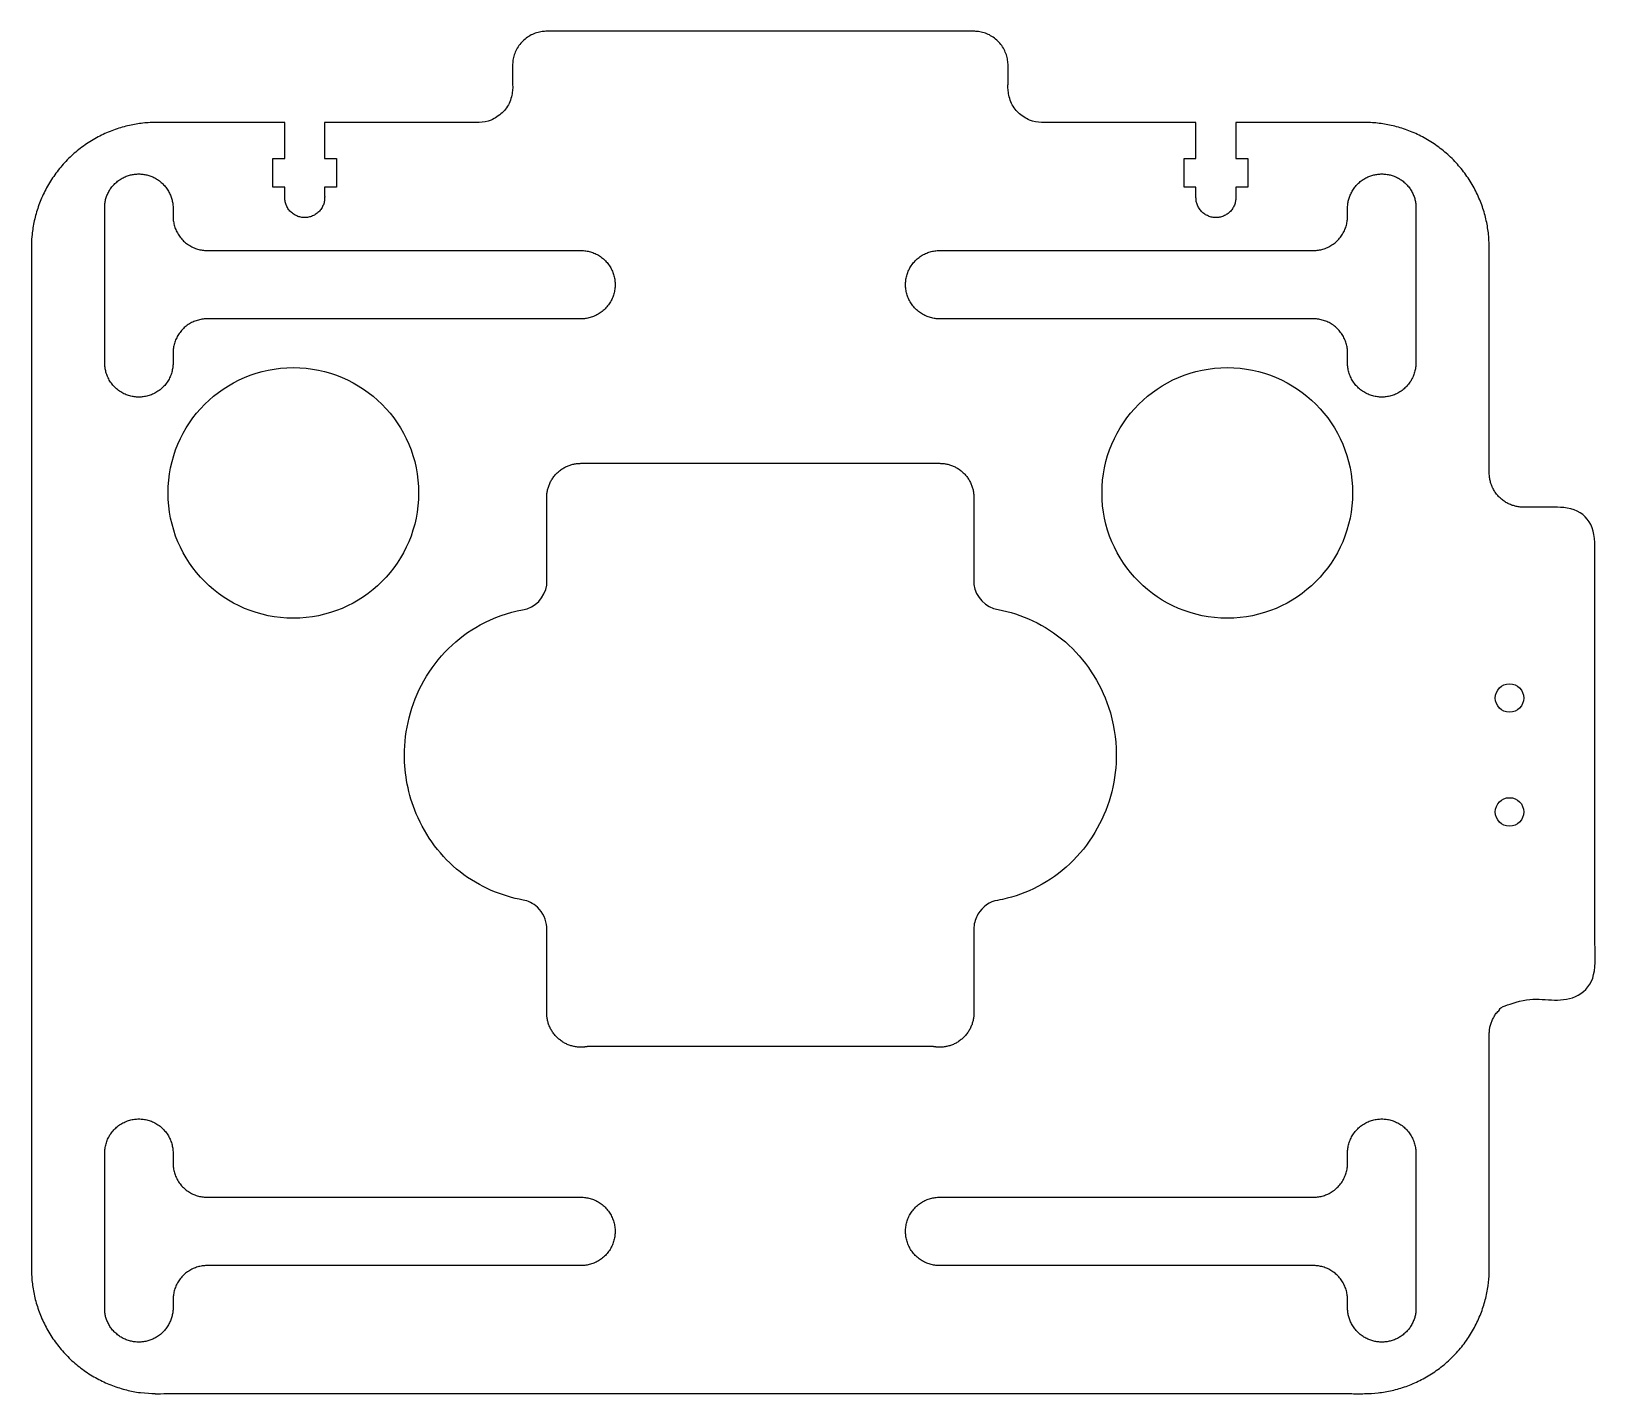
# Model space of a CAD drawing. Header units: millimetres. Extents: x -64 to 73, y -56 to 64.
import ezdxf

# ---------------------------------------------------------------- set-up
doc = ezdxf.new("R2010")
doc.units = ezdxf.units.MM
doc.layers.get('0').update_dxf_attribs({"linetype": 'CONTINUOUS'})

msp = doc.modelspace()

# ---------------------------------------------------------------- linework, layer by layer
for p, q in [((-41.75, 52.35), (-41.75, 55.52)), ((-38.25, 55.52), (-38.25, 52.35)), ((38.25, 52.35), (38.25, 55.52)), ((41.75, 55.52), (41.75, 52.35)), ((-42.8, 49.85), (-42.8, 52.35)), ((-42.8, 52.35), (-41.75, 52.35)), ((-38.25, 52.35), (-37.2, 52.35)), ((-37.2, 52.35), (-37.2, 49.85)), ((37.2, 49.85), (37.2, 52.35)), ((37.2, 52.35), (38.25, 52.35)), ((41.75, 52.35), (42.8, 52.35)), ((42.8, 52.35), (42.8, 49.85)), ((-41.75, 49.85), (-42.8, 49.85)), ((-37.2, 49.85), (-38.25, 49.85)), ((38.25, 49.85), (37.2, 49.85)), ((42.8, 49.85), (41.75, 49.85)), ((41.75, 49.85), (41.75, 48.92)), ((-15.75, 25.6), (15.75, 25.6)), ((15.2, -25.6), (-15.2, -25.6))]:
    msp.add_line(p, q)
for centre, radius in [((-41, 23), 11), ((41, 23), 11), ((65.78, 5), 1.25), ((65.78, -5), 1.25)]:
    msp.add_circle(centre, radius)
for centre, major_axis, ratio, start_param, end_param in [((-21.32, 15.27), (-2.49, -0.72), 0.995145, 1.460708, 2.721339), ((21.14, 15.13), (-1.75, 1.77), 0.93533, 0.895447, 2.217863)]:
    msp.add_ellipse(centre, major_axis=major_axis, ratio=ratio, start_param=start_param, end_param=end_param)
for points, weights, degree, knots in [([(38.25, 55.52), (31.5, 55.52), (24.75, 55.52), (21.75, 55.52), (21.75, 58.52), (21.75, 59.52), (21.75, 60.52), (21.75, 63.52), (18.75, 63.52), (0, 63.52), (-18.75, 63.52), (-21.75, 63.52), (-21.75, 60.52), (-21.75, 59.52), (-21.75, 58.52), (-21.75, 55.52), (-24.75, 55.52), (-31.5, 55.52), (-38.25, 55.52)], [1, 1, 1, 0.707106781187, 1, 1, 1, 0.707106781187, 1, 1, 1, 0.707106781187, 1, 1, 1, 0.707106781187, 1, 1, 1], 2, [1352.555213, 1352.555213, 1352.555213, 1366.055213, 1366.055213, 1370.767602, 1370.767602, 1372.767602, 1372.767602, 1377.479991, 1377.479991, 1451.479991, 1451.479991, 1456.19238, 1456.19238, 1458.19238, 1458.19238, 1462.904769, 1462.904769, 1476.404769, 1476.404769, 1476.404769]), ([(-41.75, 55.52), (-47.38, 55.52), (-53, 55.52), (-64, 55.52), (-64, 44.52), (-64, -0.27), (-64, -45.06), (-64, -56.06), (-53, -56.06), (0, -56.06), (53, -56.06), (64, -56.06), (64, -45.06), (64, -34.78), (64, -24.5), (64, -21.5), (67, -21.5), (68.64, -21.5), (70.28, -21.5), (73.28, -21.5), (73.28, -18.5), (73.28, 0.12), (73.28, 18.75), (73.28, 21.75), (70.28, 21.75), (68.64, 21.75), (67, 21.75), (64, 21.75), (64, 24.75), (64, 34.63), (64, 44.52), (64, 55.52), (53, 55.52), (47.38, 55.52), (41.75, 55.52)], [1, 1, 1, 0.707106781187, 1, 1, 1, 0.707106781187, 1, 1, 1, 0.707106781187, 1, 1, 1, 0.707106781187, 1, 1, 1, 0.707106781187, 1, 1, 1, 0.707106781187, 1, 1, 1, 0.707106781187, 1, 1, 1, 0.707106781187, 1, 1, 1], 2, [1499.299069, 1499.299069, 1499.299069, 1510.549069, 1510.549069, 1527.827829, 1527.827829, 1617.403178, 1617.403178, 1634.681937, 1634.681937, 1740.681937, 1740.681937, 1757.960697, 1757.960697, 1787.266614, 1787.266614, 1791.979002, 1791.979002, 1795.256819, 1795.256819, 1799.969208, 1799.969208, 1819.469208, 1819.469208, 1824.181597, 1824.181597, 1827.459414, 1827.459414, 1832.171803, 1832.171803, 1860.941234, 1860.941234, 1878.219994, 1878.219994, 1889.469994, 1889.469994, 1889.469994]), ([(-57.56, 48.33), (-57.37, 50), (-56.08, 51.09), (-54.4, 50.99), (-52.72, 50.89), (-51.56, 49.67), (-51.56, 47.98)], [1, 0.818071750023, 0.818071750023, 1, 0.818071750023, 0.818071750023, 1], 3, [-118.487127, -118.487127, -118.487127, -118.487127, -113.931952, -113.931952, -113.931952, -109.376777, -109.376777, -109.376777, -109.376777]), ([(51.56, 47.98), (51.56, 49.67), (52.72, 50.89), (54.4, 50.99), (56.08, 51.09), (57.37, 50), (57.56, 48.33)], [1, 0.818071750023, 0.818071750023, 1, 0.818071750023, 0.818071750023, 1], 3, [109.376777, 109.376777, 109.376777, 109.376777, 113.931952, 113.931952, 113.931952, 118.487127, 118.487127, 118.487127, 118.487127]), ([(-38.25, 49.85), (-38.25, 49.39), (-38.25, 48.92), (-38.25, 47.17), (-40, 47.17), (-41.75, 47.17), (-41.75, 48.92), (-41.75, 49.39), (-41.75, 49.85)], [1, 1, 1, 0.707106781187, 1, 0.707106781187, 1, 1, 1], 2, [1484.172697, 1484.172697, 1484.172697, 1485.103026, 1485.103026, 1487.851919, 1487.851919, 1490.600813, 1490.600813, 1491.531141, 1491.531141, 1491.531141]), ([(41.75, 48.92), (41.75, 47.17), (40, 47.17), (38.25, 47.17), (38.25, 48.92), (38.25, 49.39), (38.25, 49.85)], [1, 0.707106781187, 1, 0.707106781187, 1, 1, 1], 2, [1338.359169, 1338.359169, 1338.359169, 1341.108063, 1341.108063, 1343.856956, 1343.856956, 1344.787284, 1344.787284, 1344.787284]), ([(-51.56, 47.98), (-51.56, 47.75), (-51.56, 47.52), (-51.56, 47.28), (-51.56, 45.53), (-50.32, 44.28), (-48.56, 44.28), (-37.62, 44.28), (-26.69, 44.28), (-15.75, 44.28), (-13.99, 44.28), (-12.75, 43.04), (-12.75, 41.28), (-12.75, 39.53), (-13.99, 38.28), (-15.75, 38.28), (-26.69, 38.28), (-37.62, 38.28), (-48.56, 38.28), (-50.32, 38.28), (-51.56, 37.04), (-51.56, 35.28), (-51.56, 34.99), (-51.56, 34.7), (-51.56, 34.41), (-51.56, 32.66), (-52.8, 31.41), (-54.56, 31.41), (-56.32, 31.41), (-57.56, 32.66), (-57.56, 34.41), (-57.56, 39.05), (-57.56, 43.69), (-57.56, 48.33)], [1, 1, 1, 1, 0.804737854124, 0.804737854124, 1, 1, 1, 1, 0.804737854124, 0.804737854124, 1, 0.804737854124, 0.804737854124, 1, 1, 1, 1, 0.804737854124, 0.804737854124, 1, 1, 1, 1, 0.804737854124, 0.804737854124, 1, 0.804737854124, 0.804737854124, 1, 1, 1, 1], 3, [-109.376777, -109.376777, -109.376777, -109.376777, -108.677292, -108.677292, -108.677292, -103.964903, -103.964903, -103.964903, -71.155699, -71.155699, -71.155699, -66.44331, -66.44331, -66.44331, -61.730921, -61.730921, -61.730921, -28.921717, -28.921717, -28.921717, -24.209328, -24.209328, -24.209328, -23.339198, -23.339198, -23.339198, -18.626809, -18.626809, -18.626809, -13.91442, -13.91442, -13.91442, 0, 0, 0, 0]), ([(57.56, 48.33), (57.56, 43.69), (57.56, 39.05), (57.56, 34.41), (57.56, 32.66), (56.32, 31.41), (54.56, 31.41), (52.8, 31.41), (51.56, 32.66), (51.56, 34.41), (51.56, 34.7), (51.56, 34.99), (51.56, 35.28), (51.56, 37.04), (50.32, 38.28), (48.56, 38.28), (37.62, 38.28), (26.69, 38.28), (15.75, 38.28), (13.99, 38.28), (12.75, 39.53), (12.75, 41.28), (12.75, 43.04), (13.99, 44.28), (15.75, 44.28), (26.69, 44.28), (37.62, 44.28), (48.56, 44.28), (50.32, 44.28), (51.56, 45.53), (51.56, 47.28), (51.56, 47.52), (51.56, 47.75), (51.56, 47.98)], [1, 1, 1, 1, 0.804737854124, 0.804737854124, 1, 0.804737854124, 0.804737854124, 1, 1, 1, 1, 0.804737854124, 0.804737854124, 1, 1, 1, 1, 0.804737854124, 0.804737854124, 1, 0.804737854124, 0.804737854124, 1, 1, 1, 1, 0.804737854124, 0.804737854124, 1, 1, 1, 1], 3, [0, 0, 0, 0, 13.91442, 13.91442, 13.91442, 18.626809, 18.626809, 18.626809, 23.339198, 23.339198, 23.339198, 24.209328, 24.209328, 24.209328, 28.921717, 28.921717, 28.921717, 61.730921, 61.730921, 61.730921, 66.44331, 66.44331, 66.44331, 71.155699, 71.155699, 71.155699, 103.964903, 103.964903, 103.964903, 108.677292, 108.677292, 108.677292, 109.376777, 109.376777, 109.376777, 109.376777]), ([(-18.75, 14.92), (-18.75, 18.76), (-18.75, 22.6), (-18.75, 25.6), (-15.75, 25.6)], [0.869628345974, 0.869628345974, 0.869628345974, 0.614920102044, 0.86962834487], 2, [381.601172, 381.601172, 381.601172, 389.279466, 389.279466, 393.991855, 393.991855, 393.991855]), ([(15.75, 25.6), (18.75, 25.6), (18.75, 22.6), (18.75, 18.78), (18.75, 14.96)], [0.9110784863, 0.644229776843, 0.9110784863, 0.9110784863, 0.9110784863], 2, [431.333479, 431.333479, 431.333479, 436.045868, 436.045868, 443.689486, 443.689486, 443.689486]), ([(-15.2, -25.6), (-15.47, -25.65), (-15.75, -25.65), (-18.75, -25.65), (-18.75, -22.65), (-18.75, -18.87), (-18.75, -15.09)], [0.852171836931, 0.877366100529, 0.9110784863, 0.644229776843, 0.9110784863, 0.9110784863, 0.9110784863], 2, [322.898004, 322.898004, 322.898004, 323.493344, 323.493344, 328.205733, 328.205733, 335.765495, 335.765495, 335.765495]), ([(18.75, -15.13), (18.75, -18.89), (18.75, -22.65), (18.75, -25.65), (15.75, -25.65), (15.47, -25.65), (15.2, -25.6)], [0.954504314448, 0.954504314448, 0.954504314448, 0.674936474452, 0.954504314448, 0.919185053611, 0.892789925007], 2, [273.914244, 273.914244, 273.914244, 281.43933, 281.43933, 286.151719, 286.151719, 286.74706, 286.74706, 286.74706]), ([(-57.56, -48.87), (-57.56, -44.23), (-57.56, -39.59), (-57.56, -34.95), (-57.56, -33.19), (-56.32, -31.95), (-54.56, -31.95), (-52.8, -31.95), (-51.56, -33.19), (-51.56, -34.95), (-51.56, -35.24), (-51.56, -35.53), (-51.56, -35.82), (-51.56, -37.58), (-50.32, -38.82), (-48.56, -38.82), (-37.62, -38.82), (-26.69, -38.82), (-15.75, -38.82), (-13.99, -38.82), (-12.75, -40.06), (-12.75, -41.82), (-12.75, -43.58), (-13.99, -44.82), (-15.75, -44.82), (-26.69, -44.82), (-37.62, -44.82), (-48.56, -44.82), (-50.32, -44.82), (-51.56, -46.06), (-51.56, -47.82), (-51.56, -48.05), (-51.56, -48.29), (-51.56, -48.52)], [1, 1, 1, 1, 0.804737854124, 0.804737854124, 1, 0.804737854124, 0.804737854124, 1, 1, 1, 1, 0.804737854124, 0.804737854124, 1, 1, 1, 1, 0.804737854124, 0.804737854124, 1, 0.804737854124, 0.804737854124, 1, 1, 1, 1, 0.804737854124, 0.804737854124, 1, 1, 1, 1], 3, [0, 0, 0, 0, 13.91442, 13.91442, 13.91442, 18.626809, 18.626809, 18.626809, 23.339198, 23.339198, 23.339198, 24.209328, 24.209328, 24.209328, 28.921717, 28.921717, 28.921717, 61.730921, 61.730921, 61.730921, 66.44331, 66.44331, 66.44331, 71.155699, 71.155699, 71.155699, 103.964903, 103.964903, 103.964903, 108.677292, 108.677292, 108.677292, 109.376777, 109.376777, 109.376777, 109.376777]), ([(51.56, -48.52), (51.56, -48.29), (51.56, -48.05), (51.56, -47.82), (51.56, -46.06), (50.32, -44.82), (48.56, -44.82), (37.62, -44.82), (26.69, -44.82), (15.75, -44.82), (13.99, -44.82), (12.75, -43.58), (12.75, -41.82), (12.75, -40.06), (13.99, -38.82), (15.75, -38.82), (26.69, -38.82), (37.62, -38.82), (48.56, -38.82), (50.32, -38.82), (51.56, -37.58), (51.56, -35.82), (51.56, -35.53), (51.56, -35.24), (51.56, -34.95), (51.56, -33.19), (52.8, -31.95), (54.56, -31.95), (56.32, -31.95), (57.56, -33.19), (57.56, -34.95), (57.56, -39.59), (57.56, -44.23), (57.56, -48.87)], [1, 1, 1, 1, 0.804737854124, 0.804737854124, 1, 1, 1, 1, 0.804737854124, 0.804737854124, 1, 0.804737854124, 0.804737854124, 1, 1, 1, 1, 0.804737854124, 0.804737854124, 1, 1, 1, 1, 0.804737854124, 0.804737854124, 1, 0.804737854124, 0.804737854124, 1, 1, 1, 1], 3, [-109.376777, -109.376777, -109.376777, -109.376777, -108.677292, -108.677292, -108.677292, -103.964903, -103.964903, -103.964903, -71.155699, -71.155699, -71.155699, -66.44331, -66.44331, -66.44331, -61.730921, -61.730921, -61.730921, -28.921717, -28.921717, -28.921717, -24.209328, -24.209328, -24.209328, -23.339198, -23.339198, -23.339198, -18.626809, -18.626809, -18.626809, -13.91442, -13.91442, -13.91442, 0, 0, 0, 0]), ([(-51.56, -48.52), (-51.56, -50.2), (-52.72, -51.43), (-54.4, -51.53), (-56.08, -51.62), (-57.37, -50.54), (-57.56, -48.87)], [1, 0.818071750023, 0.818071750023, 1, 0.818071750023, 0.818071750023, 1], 3, [109.376777, 109.376777, 109.376777, 109.376777, 113.931952, 113.931952, 113.931952, 118.487127, 118.487127, 118.487127, 118.487127]), ([(57.56, -48.87), (57.37, -50.54), (56.08, -51.62), (54.4, -51.53), (52.72, -51.43), (51.56, -50.2), (51.56, -48.52)], [1, 0.818071750023, 0.818071750023, 1, 0.818071750023, 0.818071750023, 1], 3, [-118.487127, -118.487127, -118.487127, -118.487127, -113.931952, -113.931952, -113.931952, -109.376777, -109.376777, -109.376777, -109.376777])]:
    msp.add_rational_spline(points, weights, degree=degree, knots=knots)
for points, knots in [([(-18.75, -15.09), (-18.79, -14.51), (-19.08, -13.83), (-19.57, -13.37), (-19.94, -13.01), (-20.41, -12.8), (-20.83, -12.73), (-22.63, -12.41), (-24.62, -11.62), (-26.36, -10.26), (-28.01, -8.96), (-29.39, -7.14), (-30.21, -5.16), (-30.93, -3.46), (-31.24, -1.66), (-31.25, -0.02), (-31.25, 2.11), (-30.71, 4.45), (-29.54, 6.52), (-28.37, 8.59), (-26.59, 10.33), (-24.6, 11.41), (-23.39, 12.08), (-22.11, 12.51), (-20.88, 12.73)], [335.765495, 335.765495, 335.765495, 335.765495, 337.730348, 337.730348, 337.730348, 339.226132, 339.226132, 339.226132, 346.257823, 346.257823, 346.257823, 352.968983, 352.968983, 352.968983, 358.7788, 358.7788, 358.7788, 366.333832, 366.333832, 366.333832, 373.865487, 373.865487, 373.865487, 378.471406, 378.471406, 378.471406, 378.471406]), ([(20.88, 12.76), (22.89, 12.4), (25.01, 11.45), (26.78, 9.92), (28.51, 8.42), (29.86, 6.36), (30.57, 4.2), (31.03, 2.83), (31.24, 1.43), (31.25, 0.11), (31.26, -0.98), (31.13, -2.11), (30.85, -3.24), (30.3, -5.42), (29.13, -7.58), (27.49, -9.24), (25.83, -10.92), (23.74, -12.06), (21.68, -12.58), (21.39, -12.65), (21.11, -12.71), (20.83, -12.76), (20.17, -12.87), (19.49, -13.33), (19.11, -13.97), (18.9, -14.33), (18.78, -14.73), (18.75, -15.13)], [231.208333, 231.208333, 231.208333, 231.208333, 238.699952, 238.699952, 238.699952, 246.084429, 246.084429, 246.084429, 250.748815, 250.748815, 250.748815, 254.590188, 254.590188, 254.590188, 261.984026, 261.984026, 261.984026, 269.450018, 269.450018, 269.450018, 270.477547, 270.477547, 270.477547, 272.675541, 272.675541, 272.675541, 273.914244, 273.914244, 273.914244, 273.914244])]:
    msp.add_open_spline(points, degree=3, knots=knots)

doc.saveas('drawing.dxf')
